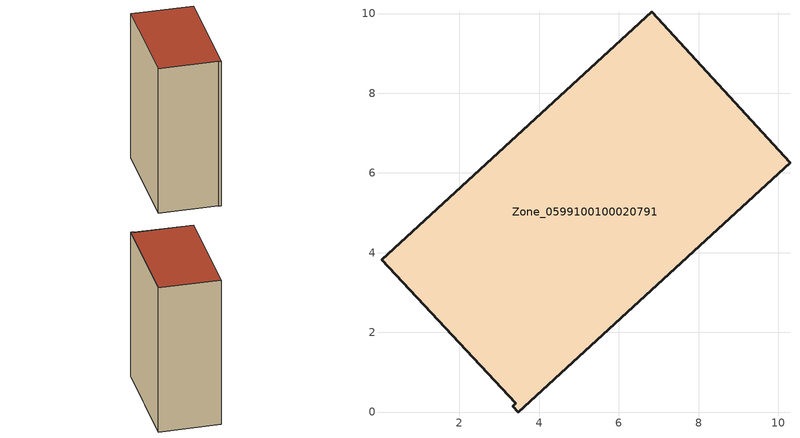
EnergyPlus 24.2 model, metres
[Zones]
Zone_0599100100020791
 floor ground (C_G): 0.04,3.83 6.82,10.04 10.29,6.25 3.48,0 3.34,0.15 3.41,0.21 z3.32
 wall outside (C_F): 10.29,6.25 6.82,10.04 0.04,3.83 3.41,0.21 3.34,0.15 3.48,0 10.29,6.25 z3.32:16.39
 roof outside (C_R): 6.82,10.04 0.04,3.83 3.41,0.21 3.34,0.15 3.48,0 10.29,6.25 z16.39
[BUILDING]
Pand.0599100100020791: North Axis=0; Terrain=City; Loads Convergence Tolerance Value=0.04; Temperature Convergence Tolerance Value=0.4; Solar Distribution=FullExterior; Maximum Number of Warmup Days=25; Minimum Number of Warmup Days=1
[Site:Location]
Rotterdam.The.Hague.AP_ZH_NLD Design_Conditions: Latitude=51.96; Longitude=4.45; Time Zone=1; Elevation=-4.5
[SITE:GROUNDTEMPERATURE:BUILDINGSURFACE]
18, 18, 18, 18, 18, 18, 18, 18, 18, 18, 18, 18
[MATERIAL] Thermal Absorptance=0.9; Solar Absorptance=0.7; Visible Absorptance=0.7
Name | Roughness | Thickness | Conductivity | Density | Specific Heat
G.TI.2015-2018 | MediumSmooth | 0.15 | 0.0428571 | 540 | 1210
F.TI.2015-2018 | Rough | 0.3 | 0.0666667 | 1920 | 840
R.TI.2015-2018 | MediumRough | 0.2 | 0.0333333 | 1500 | 1000
[CONSTRUCTION]
C_G: G.TI.2015-2018
C_F: F.TI.2015-2018
C_R: R.TI.2015-2018
[ZONE]
Zone_0599100100020791: Type=1; Multiplier=1; Ceiling Height=Autocalculate; Volume=Autocalculate; Floor Area=autocalculate; Part of Total Floor Area=Yes
[ZONEINFILTRATION:DESIGNFLOWRATE]
Infil_Zone_0599100100020791: Zone or ZoneList or Space or SpaceList=Zone_0599100100020791; Schedule=AlwaysOn; Design Flow Rate Calculation Method=Flow/Area; Flow Rate per Floor Area=0.0015; Constant Term Coefficient=1; Temperature Term Coefficient=0; Velocity Term Coefficient=0; Velocity Squared Term Coefficient=0
[HVACTEMPLATE:ZONE:IDEALLOADSAIRSYSTEM]
Zone_0599100100020791: Maximum Heating Supply Air Temperature=50; Minimum Cooling Supply Air Temperature=13; Maximum Heating Supply Air Humidity Ratio=0.0156; Minimum Cooling Supply Air Humidity Ratio=0.0077; Heating Limit=NoLimit; Cooling Limit=NoLimit; Dehumidification Control Type=ConstantSensibleHeatRatio; Cooling Sensible Heat Ratio=0.7; Dehumidification Setpoint=60; Humidification Control Type=None; Humidification Setpoint=30; Outdoor Air Method=None; Outdoor Air Flow Rate per Person=0.00944; Outdoor Air Flow Rate per Zone Floor Area=0; Outdoor Air Flow Rate per Zone=0; Demand Controlled Ventilation Type=None; Outdoor Air Economizer Type=NoEconomizer; Heat Recovery Type=None; Sensible Heat Recovery Effectiveness=0.7; Latent Heat Recovery Effectiveness=0.65
[ZONECONTROL:THERMOSTAT]
ThermostatControl_Zone_0599100100020791: Zone or ZoneList=Zone_0599100100020791; Control Type Schedule=DualSetpointControlType; Control 1=Thermostat_Zone_0599100100020791; Temperature Difference Between Cutout And Setpoint=0
[THERMOSTATSETPOINT:DUALSETPOINT]
Thermostat_Zone_0599100100020791: Heating Setpoint Temperature Schedule=HeatingSetpoint_Zone_0599100100020791; Cooling Setpoint Temperature Schedule=CoolingSetpoint_Zone_0599100100020791
[SCHEDULE:COMPACT]
HeatingSetpoint_Zone_0599100100020791: Through: 12/31, For: AllDays, Until: 24:00, 21
CoolingSetpoint_Zone_0599100100020791: Through: 12/31, For: AllDays, Until: 24:00, 24
DualSetpointControlType: Through: 12/31, For: AllDays, Until: 24:00, 4
AlwaysOn: Through: 12/31, For: AllDays, Until: 24:00, 1
